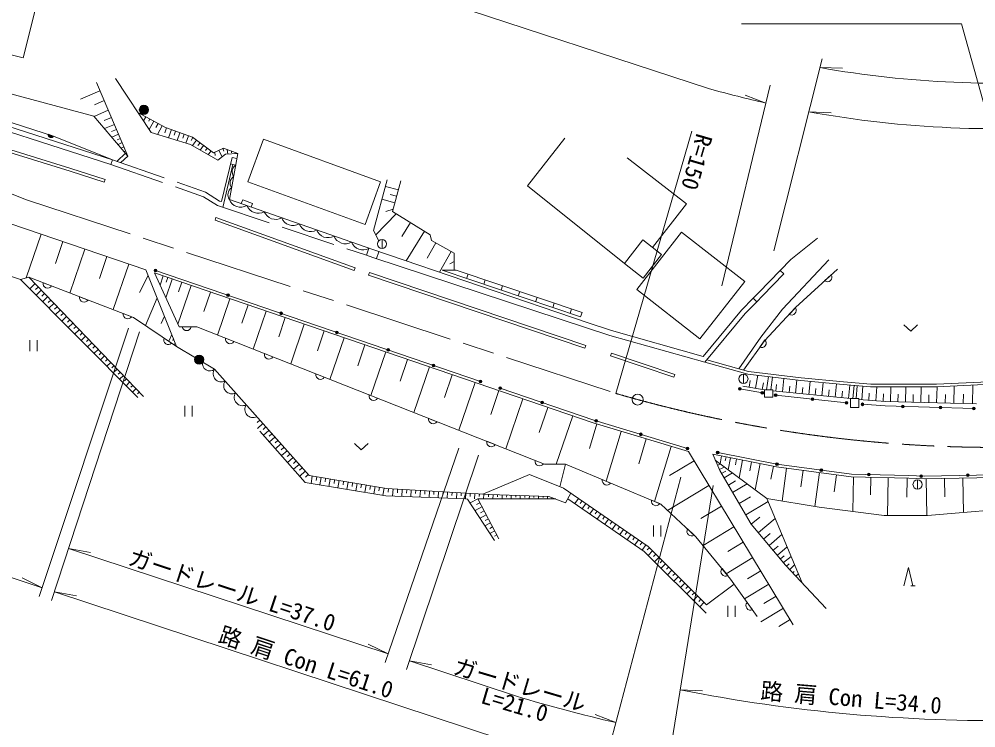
# Model space of a CAD drawing. Units: millimetres, scale not verified. Extents: x 40000 to 680000, y 20000 to 380000.
# Drawn here: x 400150 to 505268, y 239640 to 317462 of the extents above; entities that cross this region are included whole.
import ezdxf
from ezdxf.enums import TextEntityAlignment as Align

# ---------------------------------------------------------------- set-up
doc = ezdxf.new("R2010")
doc.units = ezdxf.units.MM
doc.header["$LTSCALE"] = 1000
doc.linetypes.add('CHAIN', pattern=[18.5, 12, -1.5, 3.5, -1.5])
doc.linetypes.add('DASHED', pattern=[7.5, 6, -1.5])
for name, color, linetype, lineweight in [('M-BGD', 7, 'Continuous', 13), ('M-BMK', 2, 'CHAIN', 13), ('M-BMK-SRVR', 3, 'Continuous', 13), ('M-STR-HTXT', 7, 'Continuous', 13), ('M-STR-STRC', 7, 'Continuous', 13)]:
    doc.layers.add(name, color=color, linetype=linetype, lineweight=lineweight)
doc.styles.add('ＭＳ ゴシック', font='')
doc.styles.get('ＭＳ ゴシック').set_extended_font_data('MS Gothic')

msp = doc.modelspace()

# ---------------------------------------------------------------- hatches: boundary and pattern name
at = {"layer": 'M-BGD'}
for points in [[(413354, 307501, -1), (414354, 307501, -0.41421), (413854, 307001, -0.41421)], [(403344, 304820), (403940, 304629, -0.84072)], [(414973, 289874, -1), (415273, 289874, -1)], [(422950, 287150, -1), (423250, 287150, -1)], [(428780, 285159, -1), (429080, 285159, -1)], [(434905, 283068, -1), (435205, 283068, -1)], [(440554, 281139, -1), (440854, 281139, -1)], [(419429, 280081, -1), (420429, 280081, -0.41421), (419929, 279581, -0.41421)], [(445541, 279436, -1), (445841, 279436, -1)], [(450700, 277674, -1), (451000, 277674, -1)], [(452841, 276943, -1), (453141, 276943, -1)], [(479170, 276876, -1), (479470, 276876, -1)], [(481658, 276436, -1), (481958, 276436, -1)], [(457453, 275368, -1), (457753, 275368, -1)], [(483124, 276180, -1), (483424, 276180, -1)], [(487167, 275737, -1), (487467, 275737, -1)], [(490906, 275328, -1), (491206, 275328, -1)], [(492670, 275166, -1), (492970, 275166, -1)], [(497101, 274933, -1), (497401, 274933, -1)], [(501247, 274819, -1), (501547, 274819, -1)], [(504888, 274719, -1), (505188, 274719, -1)], [(463404, 273345, -1), (463704, 273345, -1)], [(468299, 271870, -1), (468599, 271870, -1)], [(473437, 270321, -1), (473737, 270321, -1)], [(476751, 269889, -1), (477051, 269889, -1)], [(483265, 268608, -1), (483565, 268608, -1)], [(488140, 267950, -1), (488440, 267950, -1)], [(493370, 267457, -1), (493670, 267457, -1)], [(499111, 267292, -1), (499411, 267292, -1)], [(504232, 267374, -1), (504532, 267374, -1)]]:
    msp.add_hatch(color=256, dxfattribs=at).paths.add_polyline_path(points)

# ---------------------------------------------------------------- linework, layer by layer
for p, q in [((409028, 309599), (406890, 308681)), ((409487, 308530), (408418, 308071)), ((409946, 307461), (408384, 306790)), ((410282, 306680), (409501, 306345)), ((410617, 305899), (409540, 305437)), ((414076, 306742), (413823, 306282)), ((414514, 306501), (414388, 306271)), ((414952, 306260), (414447, 305341)), ((415412, 306008), (415160, 305548)), ((410848, 305360), (410310, 305129)), ((415872, 305755), (415346, 304798)), ((416359, 305511), (416175, 304996)), ((416873, 305327), (416555, 304435)), ((417344, 305159), (417185, 304713)), ((417815, 304990), (417514, 304147)), ((403940, 304629), (403344, 304820)), ((411079, 304822), (410337, 304503)), ((411277, 304363), (410906, 304203)), ((411474, 303903), (411017, 303707)), ((418286, 304822), (418135, 304401)), ((418756, 304654), (418473, 303860)), ((419222, 304476), (419040, 304122)), ((419623, 304177), (419181, 303586)), ((420023, 303877), (419802, 303582)), ((411671, 303444), (411443, 303346)), ((411868, 302984), (411697, 302911)), ((420423, 303578), (420051, 303080)), ((420824, 303278), (420638, 303030)), ((421224, 302979), (420922, 302575)), ((421638, 302831), (421703, 302496)), ((422085, 303054), (422444, 302337)), ((422532, 303278), (422643, 302959)), ((422998, 303163), (423088, 302653)), ((423466, 302988), (423476, 302786)), ((423934, 302813), (423890, 302695)), ((410239, 301504), (410420, 302023)), ((412066, 302525), (411980, 302488)), ((422519, 296795), (423642, 301500)), ((441816, 298724), (440401, 299095)), ((441444, 297308), (440016, 297684)), ((441630, 298016), (440922, 298202)), ((441257, 296594), (440458, 296350)), ((441585, 296087), (439333, 293766)), ((443141, 295132), (442186, 293577)), ((402563, 293855), (400918, 289042)), ((444696, 294177), (442687, 290905)), ((404969, 293032), (404147, 290626)), ((438328, 291528), (438586, 292300)), ((440026, 293274), (440026, 292274)), ((445930, 292901), (444992, 291225)), ((407376, 292210), (405727, 287387)), ((409787, 291385), (408962, 288974)), ((439431, 291162), (439681, 291924)), ((447606, 291963), (446323, 289671)), ((412198, 290561), (410488, 285561)), ((447948, 290848), (447458, 290605)), ((401198, 289125), (413802, 276031)), ((414323, 289311), (413357, 287445)), ((415123, 289874), (450850, 277674)), ((415973, 289267), (415630, 288263)), ((416475, 289096), (416303, 288594)), ((446645, 289895), (461843, 284756)), ((449471, 289463), (449312, 288993)), ((489382, 289396), (488652, 288725)), ((400308, 288864), (413197, 275898)), ((401891, 288404), (401316, 287850)), ((402238, 288044), (401950, 287767)), ((403699, 288165), (402774, 288520)), ((416976, 288924), (416270, 286856)), ((419045, 288218), (417589, 283956)), ((418011, 288571), (417657, 287537)), ((451367, 288825), (451207, 288352)), ((453262, 288188), (453101, 287712)), ((402585, 287684), (402021, 287141)), ((402931, 287323), (402649, 287052)), ((407724, 286621), (406799, 286976)), ((421176, 287490), (420448, 285359)), ((455158, 287550), (454996, 287071)), ((403278, 286963), (402726, 286432)), ((403625, 286603), (403349, 286337)), ((403972, 286243), (403431, 285722)), ((415307, 286859), (414042, 283810)), ((423307, 286763), (421942, 282768)), ((425304, 286081), (424622, 284083)), ((457054, 286912), (456891, 286430)), ((458949, 286274), (458785, 285790)), ((481187, 286423), (480794, 286807)), ((404318, 285883), (404048, 285622)), ((404665, 285522), (404136, 285013)), ((405012, 285162), (404747, 284907)), ((412515, 284784), (411590, 285139)), ((427302, 285398), (425874, 281218)), ((460845, 285636), (460680, 285149)), ((485437, 285768), (484758, 285048)), ((405359, 284802), (404841, 284304)), ((405705, 284442), (405447, 284193)), ((406052, 284081), (405546, 283594)), ((416111, 284855), (415746, 284051)), ((429392, 284685), (428678, 282594)), ((431483, 283971), (429988, 279595)), ((406399, 283721), (406146, 283478)), ((406746, 283361), (406251, 282885)), ((407092, 283001), (406845, 282763)), ((416916, 282850), (416582, 282098)), ((419056, 283667), (418065, 283667)), ((433670, 283224), (432923, 281036)), ((465220, 283260), (475308, 280432)), ((401342, 282217), (401342, 281017)), ((402142, 282217), (402142, 281017)), ((407439, 282641), (406956, 282176)), ((407786, 282280), (407545, 282048)), ((408133, 281920), (407662, 281466)), ((416901, 281883), (416079, 282437)), ((417102, 282386), (417042, 282165)), ((417288, 281922), (417194, 281686)), ((423751, 282055), (422829, 282418)), ((435858, 282477), (434294, 277898)), ((465059, 282734), (475503, 279806)), ((482090, 282241), (481517, 281432)), ((408479, 281560), (408244, 281333)), ((408826, 281200), (408367, 280757)), ((409173, 280839), (408943, 280618)), ((428019, 280372), (427097, 280735)), ((438147, 281695), (437365, 279405)), ((440436, 280913), (438800, 276121)), ((409520, 280479), (409072, 280048)), ((409867, 280119), (409642, 279903)), ((410213, 279759), (409777, 279339)), ((442832, 280095), (442014, 277699)), ((410560, 279399), (410342, 279188)), ((410907, 279038), (410482, 278629)), ((411254, 278678), (411041, 278474)), ((445228, 279277), (443516, 274262)), ((479052, 278811), (480227, 278482)), ((479233, 279072), (480286, 278777)), ((411600, 278318), (411187, 277920)), ((411947, 277958), (411740, 277759)), ((412294, 277597), (411892, 277211)), ((433682, 278139), (432760, 278503)), ((447735, 278421), (446879, 275913)), ((450242, 277564), (448450, 272317)), ((479733, 278465), (479733, 277465)), ((480349, 277054), (480475, 277765)), ((481060, 276928), (481311, 278350)), ((481800, 276798), (481931, 277538)), ((482279, 276752), (482493, 278207)), ((482734, 276752), (482940, 278153)), ((484020, 276526), (484166, 278004)), ((485466, 276383), (485609, 277829)), ((486906, 276241), (487048, 277681)), ((488351, 276098), (488494, 277543)), ((412641, 277237), (412440, 277044)), ((412987, 276877), (412597, 276501)), ((413334, 276517), (413139, 276329)), ((452866, 276668), (451970, 274045)), ((479320, 276876), (481808, 276436)), ((479675, 277173), (482057, 276752)), ((491492, 275788), (482957, 276631)), ((483281, 276599), (483354, 277338)), ((484743, 276454), (484814, 277177)), ((486186, 276312), (486257, 277032)), ((487629, 276169), (487700, 276892)), ((489076, 276026), (489148, 276751)), ((489801, 275955), (489944, 277405)), ((490533, 275882), (490605, 276614)), ((491265, 275810), (491409, 277274)), ((491766, 275803), (491884, 277235)), ((492117, 275803), (492233, 277206)), ((492744, 275673), (492852, 277155)), ((494265, 275563), (494375, 277084)), ((495872, 275471), (495916, 277080)), ((497523, 275425), (497569, 277077)), ((499217, 275379), (499264, 277073)), ((500958, 275331), (501005, 277072)), ((502843, 275280), (502894, 277165)), ((504885, 275224), (504941, 277266)), ((439530, 275834), (438608, 276197)), ((455490, 275772), (453615, 270281)), ((491056, 275328), (483274, 276180)), ((493505, 275618), (493560, 276378)), ((495068, 275505), (495126, 276308)), ((496698, 275448), (496720, 276274)), ((498370, 275402), (498394, 276249)), ((500088, 275355), (500111, 276225)), ((501900, 275306), (501926, 276248)), ((503864, 275252), (503892, 276273)), ((418359, 275012), (418359, 273812)), ((419159, 275012), (419159, 273812)), ((458236, 274835), (457298, 272089)), ((426593, 273430), (426294, 273165)), ((446062, 273258), (445140, 273622)), ((460982, 273897), (459173, 268600)), ((426925, 273056), (426327, 272525)), ((427257, 272682), (426958, 272417)), ((427589, 272309), (426991, 271777)), ((463635, 273008), (462827, 270328)), ((427921, 271935), (427622, 271669)), ((428253, 271561), (427655, 271030)), ((466314, 272200), (464663, 266723)), ((469053, 271374), (468227, 268636)), ((428585, 271187), (428286, 270921)), ((428917, 270813), (428319, 270282)), ((429249, 270439), (428950, 270173)), ((452444, 270742), (451523, 271106)), ((471792, 270549), (469967, 264496)), ((429581, 270065), (428983, 269534)), ((429913, 269691), (429614, 269426)), ((430245, 269317), (429647, 268786)), ((477334, 269498), (477167, 268649)), ((477825, 269401), (477741, 268977)), ((478315, 269305), (478056, 267987)), ((478974, 269175), (478845, 268516)), ((430577, 268943), (430278, 268678)), ((430909, 268569), (430310, 268038)), ((431241, 268195), (430941, 267930)), ((457764, 268645), (456842, 269008)), ((460189, 268600), (459570, 266119)), ((474304, 268974), (471600, 267337)), ((476882, 268482), (477173, 268610)), ((477082, 268024), (477664, 268279)), ((479633, 269046), (479250, 267097)), ((480607, 268854), (480416, 267880)), ((481582, 268663), (481015, 265782)), ((483022, 268380), (482739, 266939)), ((484473, 268163), (483985, 264545)), ((431573, 267821), (430974, 267290)), ((431904, 267448), (431605, 267182)), ((432349, 267278), (432218, 266489)), ((432842, 267196), (432777, 266801)), ((433336, 267114), (433205, 266325)), ((433829, 267032), (433763, 266637)), ((477336, 267556), (477797, 267826)), ((477607, 267095), (478528, 267636)), ((486282, 267919), (486038, 266110)), ((488090, 267675), (487586, 263938)), ((489959, 267423), (489707, 265554)), ((491830, 267198), (491737, 263384)), ((493737, 267152), (493690, 265245)), ((495643, 267105), (495542, 262942)), ((497725, 267055), (497674, 264973)), ((497903, 267350), (499573, 267279)), ((501825, 267023), (501865, 265004)), ((503844, 267064), (503919, 263286)), ((434322, 266950), (434191, 266161)), ((434815, 266868), (434750, 266473)), ((435309, 266786), (435177, 265997)), ((435802, 266704), (435736, 266309)), ((436295, 266622), (436164, 265833)), ((436788, 266540), (436723, 266145)), ((437282, 266458), (437150, 265669)), ((437775, 266376), (437709, 265981)), ((438268, 266294), (438137, 265505)), ((438761, 266212), (438696, 265817)), ((439255, 266130), (439123, 265341)), ((439748, 266048), (439682, 265653)), ((440241, 265966), (440110, 265177)), ((465139, 266523), (464225, 266906)), ((475941, 266270), (471399, 263520)), ((478075, 266298), (478872, 266766)), ((478542, 265501), (480137, 266437)), ((498859, 266861), (498859, 265861)), ((499806, 266983), (499886, 262945)), ((440737, 265907), (440713, 265508)), ((441236, 265878), (441190, 265094)), ((441735, 265848), (441712, 265457)), ((442234, 265819), (442189, 265055)), ((442733, 265789), (442711, 265407)), ((443232, 265760), (443188, 265016)), ((443732, 265730), (443710, 265358)), ((444231, 265700), (444188, 264977)), ((444730, 265671), (444708, 265309)), ((445229, 265641), (445187, 264937)), ((445728, 265612), (445707, 265260)), ((446227, 265582), (446187, 264898)), ((446726, 265552), (446706, 265211)), ((447225, 265523), (447186, 264859)), ((447725, 265493), (447705, 265161)), ((448224, 265464), (448186, 264820)), ((448723, 265434), (448704, 265112)), ((449222, 265405), (449185, 264780)), ((449721, 265375), (449703, 265063)), ((450220, 265345), (450187, 264786)), ((450719, 265316), (450703, 265036)), ((451218, 265286), (451189, 264793)), ((451718, 265257), (451703, 265010)), ((452217, 265239), (452204, 264790)), ((452717, 265224), (452710, 265000)), ((453217, 265209), (453204, 264788)), ((453717, 265195), (453710, 264984)), ((454216, 265180), (454205, 264785)), ((454716, 265165), (454710, 264968)), ((455216, 265150), (455205, 264783)), ((455716, 265135), (455710, 264952)), ((456215, 265121), (456205, 264780)), ((456715, 265106), (456710, 264936)), ((457215, 265091), (457206, 264778)), ((457715, 265076), (457710, 264920)), ((458215, 265062), (458206, 264775)), ((458691, 264931), (458640, 264797)), ((460772, 265402), (460176, 264362)), ((479262, 264275), (480489, 264995)), ((450534, 264795), (449695, 264351)), ((451002, 263911), (450241, 263508)), ((450768, 264353), (450388, 264151)), ((461595, 264836), (461199, 264259)), ((462007, 264552), (461809, 264264)), ((462419, 264269), (462023, 263692)), ((462831, 263985), (462633, 263697)), ((470533, 264259), (469620, 264642)), ((477316, 263999), (475045, 262624)), ((479982, 263048), (482435, 264488)), ((451471, 263027), (450787, 262665)), ((451237, 263469), (450856, 263268)), ((463243, 263702), (462846, 263125)), ((463655, 263418), (463457, 263130)), ((464067, 263135), (463670, 262558)), ((464479, 262852), (464280, 262563)), ((451939, 262144), (451332, 261822)), ((451705, 262586), (451363, 262404)), ((464891, 262568), (464494, 261992)), ((465303, 262285), (465104, 261996)), ((465715, 262001), (465318, 261425)), ((469846, 261870), (469846, 260670)), ((470646, 261870), (470646, 260670)), ((480594, 262010), (481517, 262785)), ((481369, 261088), (483214, 262637)), ((452173, 261702), (451869, 261541)), ((452407, 261260), (451877, 260979)), ((452641, 260818), (452376, 260678)), ((466126, 261718), (465928, 261430)), ((466538, 261434), (466142, 260858)), ((466950, 261151), (466752, 260863)), ((467362, 260868), (466965, 260291)), ((474323, 260803), (473597, 261478)), ((478691, 261728), (475295, 259672)), ((481960, 260384), (482665, 260975)), ((482552, 259679), (483961, 260862)), ((467774, 260584), (467576, 260296)), ((468186, 260301), (467789, 259724)), ((468598, 260017), (468400, 259729)), ((469010, 259734), (468613, 259157)), ((479719, 260030), (478021, 259002)), ((469400, 259425), (469153, 259177)), ((469755, 259072), (469260, 258576)), ((470109, 258719), (469862, 258471)), ((483003, 259141), (483541, 259593)), ((483455, 258604), (484531, 259507)), ((470463, 258366), (469969, 257870)), ((470817, 258013), (470570, 257765)), ((471171, 257660), (470677, 257164)), ((480747, 258332), (477835, 256568)), ((483800, 258193), (484210, 258538)), ((484145, 257783), (484966, 258472)), ((484473, 257405), (484743, 257659)), ((484815, 257041), (485355, 257547)), ((471525, 257307), (471278, 257059)), ((471879, 256954), (471385, 256458)), ((472234, 256601), (471986, 256353)), ((478007, 256358), (477379, 257125)), ((481629, 256876), (480173, 255994)), ((485156, 256676), (485292, 256802)), ((485498, 256311), (485769, 256564)), ((472588, 256248), (472094, 255752)), ((472942, 255895), (472695, 255647)), ((473296, 255542), (472802, 255046)), ((473650, 255189), (473403, 254941)), ((474004, 254836), (473510, 254340)), ((474358, 254483), (474111, 254235)), ((482511, 255419), (479858, 253813)), ((498108, 255235), (498608, 255235)), ((474713, 254130), (474218, 253635)), ((475067, 253777), (474820, 253529)), ((475421, 253424), (474927, 252929)), ((480718, 252605), (480144, 253412)), ((483314, 254093), (481988, 253290)), ((478029, 253048), (478029, 251848)), ((478829, 253048), (478829, 251848)), ((484117, 252767), (481636, 251264)), ((484868, 251526), (483628, 250775))]:
    msp.add_line(p, q, dxfattribs=at)
at = {"layer": 'M-BGD', "linetype": 'DASHED'}
for p, q in [((410913, 301852), (411845, 302738)), ((411338, 301703), (412105, 302434)), ((484161, 289497), (483766, 289879)), ((462661, 284128), (465220, 283260)), ((462476, 283583), (465059, 282734)), ((475503, 279806), (479052, 278811)), ((475713, 280059), (479233, 279072))]:
    msp.add_line(p, q, dxfattribs=at)
at = {"layer": 'M-BGD'}
for points in [[(361927, 325918), (359443, 323787), (355992, 320604), (352686, 315526), (354409, 315446), (361389, 314827), (367219, 314008), (373448, 312971), (381248, 311381), (381870, 314460), (387701, 312833), (386892, 309878), (391624, 308582), (403940, 304629), (410414, 302026)], [(391888, 323062), (390097, 315831), (400609, 313227), (402495, 320842)], [(355563, 319945), (377844, 317459), (388199, 312837), (391827, 311227), (408363, 306816), (412105, 302434), (408634, 310518)], [(295658, 314516), (303413, 314653), (332875, 315072), (350538, 315124), (354375, 314947), (361332, 314330), (367143, 313514), (373357, 312479), (381748, 310769), (391481, 308103), (410414, 302026), (410420, 302023)], [(424191, 302710), (422815, 302638), (421981, 301961), (418961, 303713), (414673, 305000), (410735, 310941)], [(389648, 308035), (391325, 307576), (410239, 301504)], [(423245, 297661), (424192, 302716), (422600, 303312), (421509, 302766), (419193, 304498), (416241, 305553), (413200, 307223)], [(297499, 304212), (306649, 304476), (317778, 304696), (332200, 304915), (343881, 304803), (353265, 304440), (359554, 303818), (373245, 301817), (384650, 299376), (399124, 295031), (414080, 289918), (417453, 281511)], [(466652, 290624), (456008, 299167), (460102, 304386)], [(422371, 297425), (423539, 302277), (424085, 302146)], [(466973, 302222), (473462, 297178), (469741, 292401)], [(423369, 301574), (423642, 301500), (423953, 301442)], [(383065, 299716), (383579, 298069), (387848, 292986), (400308, 288864), (401198, 289125), (412704, 284711), (417453, 281511)], [(439675, 293131), (439077, 294243), (440600, 299826)], [(442070, 299691), (441187, 296331), (445326, 293791), (445457, 293166), (447945, 291773), (447951, 289899)], [(423245, 297661), (439015, 292150), (462661, 284128)], [(424537, 297209), (424717, 297639), (425785, 297233), (425647, 296821)], [(483766, 289879), (484923, 291078), (487854, 293404)], [(438328, 291528), (439024, 291296), (462476, 283583)], [(479233, 279072), (481646, 282545), (484021, 285610), (489128, 291031)], [(415026, 289590), (417721, 283667), (419661, 283667), (457877, 268600), (460189, 268600), (470661, 264205), (474516, 260624), (478315, 255981), (481254, 251852)], [(415026, 289590), (463219, 273133), (473698, 269974), (485207, 250967)], [(446645, 289895), (448173, 289900), (462006, 285246), (461843, 284756)], [(479744, 278929), (482029, 282156), (485452, 285784), (490061, 290020)], [(475308, 280432), (479515, 285498), (480794, 286807)], [(475503, 279806), (479924, 285130), (481187, 286423)], [(497365, 283885), (498115, 283185), (498865, 283885)], [(480227, 278482), (486036, 277777), (490702, 277332), (493698, 277085), (500957, 277069), (509228, 277477), (512827, 278507), (523139, 279446), (545601, 283070), (551529, 283651)], [(417453, 281511), (421619, 279034), (432004, 267335), (440515, 265921), (451822, 265250), (458361, 265057), (460176, 264362)], [(506611, 277649), (500950, 277369), (493711, 277385), (490729, 277631), (486068, 278075), (480286, 278777)], [(452991, 276943), (463311, 273419), (473587, 270321)], [(505348, 275211), (495337, 275485), (492395, 275698), (492392, 275699)], [(505038, 274719), (495312, 274986), (492820, 275166)], [(426598, 272220), (431594, 266592), (440425, 265124), (449182, 264781), (449427, 264767), (452381, 260201)], [(436988, 270865), (437738, 270165), (438488, 270865)], [(488836, 252747), (484363, 257522), (480585, 262021), (477145, 267882), (476353, 269691), (483366, 268312), (491577, 267204), (497896, 267050), (499579, 266979), (509210, 267170), (510307, 267287), (511326, 267394), (519091, 267726), (512062, 265445), (511622, 262530), (511622, 258726)], [(476901, 269889), (483415, 268608), (491601, 267504), (497903, 267350)], [(476635, 269046), (482291, 264831), (486182, 255581)], [(499573, 267279), (509191, 267470), (510275, 267585), (511330, 267696), (522424, 268348)], [(451096, 265293), (456235, 267456), (459953, 265966), (469269, 259555), (475689, 253157), (478722, 255410)], [(452855, 260414), (450534, 264795), (459104, 264773)], [(460422, 264793), (468820, 259015), (475622, 252235)], [(482291, 264831), (488064, 263857), (495180, 262942), (499952, 262945), (511273, 263918)], [(497358, 255235), (497858, 257235), (498358, 255235)]]:
    msp.add_lwpolyline(points, dxfattribs=at)
for points in [[(426992, 304301), (439866, 299614), (438155, 294915), (425282, 299603)], [(472942, 294068), (479874, 288647), (474947, 282345), (468014, 287765)], [(482057, 276752), (482957, 276752), (482957, 275952), (482057, 275952)], [(491492, 275803), (492392, 275803), (492392, 274803), (491492, 274803)]]:
    msp.add_lwpolyline(points, close=True, dxfattribs=at)
at = {"layer": 'M-BGD', "linetype": 'DASHED'}
for points in [[(410420, 302023), (420633, 298463), (422174, 297490), (422371, 297425)], [(410239, 301504), (420392, 297964), (421936, 296990), (438328, 291528)], [(480794, 286807), (481419, 287447), (483766, 289879)], [(481187, 286423), (481814, 287064), (484161, 289497)]]:
    msp.add_lwpolyline(points, dxfattribs=at)
msp.add_lwpolyline([(468680, 293227), (470731, 291629), (468703, 289026), (466652, 290624)], close=True, dxfattribs=at)
at = {"layer": 'M-BGD'}
for centre, radius in [((413854, 307501), 500), ((440026, 292774), 500), ((415123, 289874), 150), ((423100, 287150), 150), ((428930, 285159), 150), ((435055, 283068), 150), ((440704, 281139), 150), ((419929, 280081), 500), ((445691, 279436), 150), ((450850, 277674), 150), ((479733, 277965), 500), ((452991, 276943), 150), ((479320, 276876), 150), ((481808, 276436), 150), ((457603, 275368), 150), ((483274, 276180), 150), ((487317, 275737), 150), ((491056, 275328), 150), ((492820, 275166), 150), ((497251, 274933), 150), ((501397, 274819), 150), ((505038, 274719), 150), ((463554, 273345), 150), ((468449, 271870), 150), ((473587, 270321), 150), ((476901, 269889), 150), ((483415, 268608), 150), ((488290, 267950), 150), ((493520, 267457), 150), ((499261, 267292), 150), ((504382, 267374), 150), ((498859, 266361), 500)]:
    msp.add_circle(centre, radius, dxfattribs=at)
for centre, radius, start, end in [((403659, 304776), 318, 172.09462, 332.31235), ((424452, 300700), 894, 123.89616, 214.87693), ((424217, 299446), 894, 123.89616, 214.87693), ((424005, 298178), 920, 124.56554, 214.20755), ((424495, 298160), 1346, 201.76707, 299.71426), ((426413, 297490), 1346, 201.76707, 299.71426), ((428330, 296820), 1346, 201.76707, 299.71426), ((430248, 296150), 1346, 201.76707, 299.71426), ((432165, 295480), 1346, 201.76707, 299.71426), ((434083, 294810), 1346, 201.76707, 299.71426), ((436001, 294140), 1346, 201.76707, 299.71426), ((437918, 293470), 1346, 201.76707, 299.71426), ((488951, 289132), 505, 233.75619, 31.41438), ((403272, 288434), 505, 170.18605, 327.84424), ((407296, 286890), 505, 170.18605, 327.84424), ((412087, 285053), 505, 170.18605, 327.84424), ((485026, 285475), 505, 237.83876, 35.49695), ((418561, 283765), 505, 191.1709, 348.8291), ((416545, 282241), 505, 157.19794, 314.85613), ((423326, 282327), 505, 169.65401, 327.3122), ((481723, 281893), 505, 245.8643, 43.52249), ((427594, 280645), 505, 169.65401, 327.3122), ((421093, 279620), 787, 166.58947, 311.93549), ((422366, 278528), 902, 145.90268, 297.28949), ((423530, 277223), 903, 146.13926, 297.05289), ((433257, 278412), 505, 169.65401, 327.3122), ((424690, 275916), 903, 146.13931, 297.05284), ((439105, 276106), 505, 169.65401, 327.3122), ((425851, 274608), 903, 146.13931, 297.05284), ((445637, 273531), 505, 169.65401, 327.3122), ((452019, 271015), 505, 169.65401, 327.3122), ((457339, 268918), 505, 169.65401, 327.3122), ((464720, 266805), 505, 168.4029, 326.06109), ((470114, 264541), 505, 168.4029, 326.06109), ((474026, 261212), 505, 148.2776, 305.93579), ((477769, 256804), 505, 140.46692, 298.12511), ((480511, 253065), 505, 136.60644, 294.26463)]:
    msp.add_arc(centre, radius, start, end, dxfattribs=at)
at = {"layer": 'M-BMK'}
msp.add_line((400958, 297625), (465727, 276358), dxfattribs=at)
for centre, start, end in [((345239, 158358), 68.19435, 87.56109), ((507465, 420434), 253.84386, 275.70575)]:
    msp.add_arc(centre, 150000, start, end, dxfattribs=at)
at = {"layer": 'M-BMK-SRVR'}
msp.add_circle((468107, 275689), 600, dxfattribs=at)
at = {"layer": 'M-STR-HTXT'}
for p, q in [((476020, 309816), (413959, 330121)), ((503678, 316939), (479528, 316939)), ((514890, 276777), (503678, 316939)), ((483067, 292003), (488390, 313116)), ((488145, 312144), (490599, 312064)), ((477354, 288189), (482678, 310213)), ((482201, 308243), (479911, 309128)), ((486920, 307284), (489373, 307193)), ((465727, 276358), (474075, 305173)), ((412176, 283542), (402357, 254068)), ((413382, 283109), (403712, 253621)), ((448461, 270354), (440373, 246807)), ((450630, 269593), (442707, 246038)), ((472857, 267182), (464186, 234410)), ((476402, 266263), (471844, 237881)), ((386245, 260429), (402673, 255017)), ((405582, 259323), (440698, 247753)), ((405588, 259320), (408004, 258884)), ((402673, 255017), (400471, 256102)), ((404024, 254572), (453311, 238333)), ((404024, 254572), (406440, 254135)), ((440698, 247753), (438496, 248838)), ((443026, 246986), (454808, 243104)), ((443026, 246986), (445442, 246550)), ((472796, 243808), (475248, 243687)), ((465721, 240213), (463434, 241104))]:
    msp.add_line(p, q, dxfattribs=at)
for centre, radius, start, end in [((507465, 420434), 110000, 259.88429, 275.31903), ((507465, 420434), 115000, 254.13115, 257.30937), ((507465, 420434), 115000, 259.70851, 275.37821), ((507358, 419403), 183964, 253.40204, 256.91881), ((507358, 419403), 178964, 258.8648, 270.91668)]:
    msp.add_arc(centre, radius, start, end, dxfattribs=at)
at = {"layer": 'M-STR-STRC'}
for p, q in [((409502, 299561), (409593, 299846)), ((421676, 295393), (421778, 295676)), ((421676, 295393), (436956, 289871)), ((421778, 295676), (437058, 290153)), ((436956, 289871), (437058, 290153)), ((438543, 289350), (438639, 289634)), ((438543, 289350), (462310, 281347)), ((438639, 289634), (462406, 281632)), ((462310, 281347), (462406, 281632)), ((465135, 280500), (465231, 280784)), ((465231, 280784), (472189, 278445)), ((465135, 280500), (472093, 278161)), ((472093, 278161), (472189, 278445))]:
    msp.add_line(p, q, dxfattribs=at)
for points in [[(386341, 306505), (391904, 304999), (398546, 303009), (405749, 300764), (409502, 299561)], [(386419, 306795), (391986, 305287), (398634, 303296), (405840, 301050), (409593, 299846)]]:
    msp.add_lwpolyline(points, dxfattribs=at)

# ---------------------------------------------------------------- texts
at = {"layer": 'M-STR-HTXT', "style": 'ＭＳ ゴシック'}
msp.add_text('R=150', height=1833, rotation=253.844, dxfattribs=at).set_placement((474075, 305173), align=Align.BOTTOM_LEFT)
for s, rotation, p in [('ガードレール L=37.0', 341.765, (423091, 253390)), ('路 肩 Con L=61.0', 341.765, (431223, 245447)), ('ガードレール', 343.475, (454764, 242956)), ('路 肩 Con L=34.0', 355.235, (491445, 241449))]:
    msp.add_text(s, height=1833, rotation=rotation, dxfattribs=at).set_placement(p, align=Align.BOTTOM_CENTER)
msp.add_text('L=21.0', height=1833, rotation=343.475, dxfattribs=at).set_placement((454867, 243085), align=Align.TOP_CENTER)

doc.saveas('drawing.dxf')
